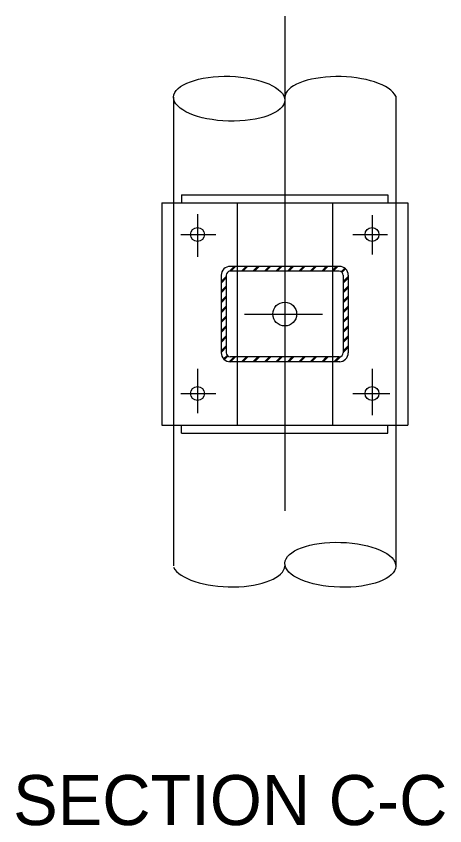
# Model space of a CAD drawing. Extents: x -666 to -576.4, y 698.3 to 770.9.
# Drawn here: x -578.691 to -576.441, y 724.136 to 728.382 of the extents above; entities that cross this region are included whole.
import ezdxf

# ---------------------------------------------------------------- set-up
doc = ezdxf.new("R2010")
doc.units = 0
doc.layers.add('tcd_NO-PLOT', color=7, linetype='Continuous')
doc.layers.add('tcd_SIGN-OVERHEAD', color=7, linetype='Continuous')

msp = doc.modelspace()

# ---------------------------------------------------------------- linework, layer by layer
at = {"layer": 'tcd_SIGN-OVERHEAD'}
for p, q in [((-577.2812, 728.3817), (-577.2812, 725.7872)), ((-577.8646, 727.9572), (-577.8646, 727.4033)), ((-576.6979, 727.962), (-576.6979, 727.4033)), ((-577.8229, 727.4449), (-577.8229, 727.4055)), ((-577.8229, 727.4449), (-576.7396, 727.4449)), ((-576.7396, 727.4449), (-576.7396, 727.4033)), ((-577.9271, 727.4033), (-576.6354, 727.4033)), ((-577.9271, 727.4033), (-577.9271, 726.2366)), ((-577.8646, 727.4033), (-577.8646, 726.2366)), ((-577.5312, 727.4033), (-577.5312, 726.2366)), ((-577.0312, 727.4033), (-577.0312, 726.2366)), ((-576.6979, 727.4033), (-576.6979, 726.2366)), ((-576.6354, 727.4033), (-576.6354, 726.2366)), ((-577.7396, 727.3442), (-577.7396, 727.1206)), ((-576.8229, 727.3381), (-576.8229, 727.1328)), ((-577.8262, 727.2366), (-577.6425, 727.2366)), ((-576.923, 727.2366), (-576.7423, 727.2366)), ((-577.5711, 727.0441), (-577.5451, 727.0701)), ((-576.9927, 727.0699), (-577.5698, 727.0699)), ((-576.9948, 727.0439), (-577.5677, 727.0439)), ((-577.5636, 727.0441), (-577.5375, 727.0701)), ((-577.5081, 727.0441), (-577.482, 727.0701)), ((-577.5005, 727.0441), (-577.4744, 727.0701)), ((-577.448, 727.0441), (-577.4219, 727.0701)), ((-577.4404, 727.0441), (-577.4143, 727.0701)), ((-577.3879, 727.0441), (-577.3618, 727.0701)), ((-577.3803, 727.0441), (-577.3542, 727.0701)), ((-577.3277, 727.0441), (-577.3017, 727.0701)), ((-577.3202, 727.0441), (-577.2941, 727.0701)), ((-577.2676, 727.0441), (-577.2416, 727.0701)), ((-577.2601, 727.0441), (-577.234, 727.0701)), ((-577.2075, 727.0441), (-577.1815, 727.0701)), ((-577.2, 727.0441), (-577.1739, 727.0701)), ((-577.1474, 727.0441), (-577.1214, 727.0701)), ((-577.1399, 727.0441), (-577.1138, 727.0701)), ((-577.0873, 727.0441), (-577.0613, 727.0701)), ((-577.0797, 727.0441), (-577.0537, 727.0701)), ((-577.0347, 727.0441), (-577.0086, 727.0701)), ((-577.0271, 727.0441), (-577.0011, 727.0701)), ((-576.9853, 727.0416), (-576.9664, 727.0604)), ((-576.9808, 727.0385), (-576.9624, 727.0569)), ((-577.6146, 727.0231), (-577.6146, 726.6168)), ((-577.6146, 726.9913), (-577.5885, 727.0173)), ((-577.614, 726.9843), (-577.5879, 727.0103)), ((-577.5885, 727.0231), (-577.5885, 726.6168)), ((-576.9739, 727.0231), (-576.9739, 726.6168)), ((-576.9739, 726.9913), (-576.9479, 727.0173)), ((-576.9733, 726.9843), (-576.9473, 727.0103)), ((-576.9479, 727.0231), (-576.9479, 726.6168)), ((-577.6146, 726.9393), (-577.5885, 726.9654)), ((-577.614, 726.9323), (-577.5879, 726.9584)), ((-576.9739, 726.9393), (-576.9479, 726.9654)), ((-576.9733, 726.9323), (-576.9473, 726.9584)), ((-577.6146, 726.8874), (-577.5885, 726.9134)), ((-577.614, 726.8804), (-577.5879, 726.9064)), ((-576.9739, 726.8874), (-576.9479, 726.9134)), ((-576.9733, 726.8804), (-576.9473, 726.9064)), ((-577.6146, 726.8354), (-577.5885, 726.8614)), ((-577.614, 726.8284), (-577.5879, 726.8545)), ((-576.9739, 726.8354), (-576.9479, 726.8614)), ((-576.9733, 726.8284), (-576.9473, 726.8545)), ((-577.6146, 726.7834), (-577.5885, 726.8095)), ((-577.614, 726.7765), (-577.5879, 726.8025)), ((-577.4925, 726.8199), (-577.0822, 726.8199)), ((-576.9739, 726.7834), (-576.9479, 726.8095)), ((-576.9733, 726.7765), (-576.9473, 726.8025)), ((-577.6146, 726.7315), (-577.5885, 726.7575)), ((-577.614, 726.7245), (-577.5879, 726.7505)), ((-576.9739, 726.7315), (-576.9479, 726.7575)), ((-576.9733, 726.7245), (-576.9473, 726.7505)), ((-577.6146, 726.6795), (-577.5885, 726.7056)), ((-576.9739, 726.6795), (-576.9479, 726.7056)), ((-577.614, 726.6725), (-577.5879, 726.6986)), ((-576.9733, 726.6725), (-576.9473, 726.6986)), ((-577.6146, 726.6276), (-577.5885, 726.6536)), ((-577.614, 726.6206), (-577.5879, 726.6466)), ((-576.9739, 726.6276), (-576.9479, 726.6536)), ((-576.9733, 726.6206), (-576.9473, 726.6466)), ((-577.602, 726.5848), (-577.5835, 726.6032)), ((-577.5981, 726.5811), (-577.5795, 726.5997)), ((-577.5731, 726.5697), (-577.547, 726.5958)), ((-576.9948, 726.596), (-577.5677, 726.596)), ((-577.5655, 726.5697), (-577.5394, 726.5958)), ((-577.5081, 726.5697), (-577.482, 726.5958)), ((-577.5005, 726.5697), (-577.4744, 726.5958)), ((-577.448, 726.5697), (-577.4219, 726.5958)), ((-577.4404, 726.5697), (-577.4143, 726.5958)), ((-577.3879, 726.5697), (-577.3618, 726.5958)), ((-577.3803, 726.5697), (-577.3542, 726.5958)), ((-577.3277, 726.5697), (-577.3017, 726.5958)), ((-577.3202, 726.5697), (-577.2941, 726.5958)), ((-577.2676, 726.5697), (-577.2416, 726.5958)), ((-577.2601, 726.5697), (-577.234, 726.5958)), ((-577.2075, 726.5697), (-577.1815, 726.5958)), ((-577.2, 726.5697), (-577.1739, 726.5958)), ((-577.1474, 726.5697), (-577.1214, 726.5958)), ((-577.1399, 726.5697), (-577.1138, 726.5958)), ((-577.0873, 726.5697), (-577.0613, 726.5958)), ((-577.0797, 726.5697), (-577.0537, 726.5958)), ((-577.0229, 726.5697), (-576.9969, 726.5958)), ((-577.0153, 726.5697), (-576.9893, 726.5958)), ((-576.9927, 726.5699), (-577.5698, 726.5699)), ((-577.7396, 726.5323), (-577.7396, 726.2994)), ((-576.8229, 726.5323), (-576.8229, 726.2902)), ((-577.8262, 726.4033), (-577.6425, 726.4033)), ((-576.923, 726.4033), (-576.7301, 726.4033)), ((-577.9271, 726.2366), (-576.6354, 726.2366)), ((-577.8646, 726.2366), (-577.8646, 725.4991)), ((-576.7396, 726.1949), (-576.7396, 726.2366)), ((-576.6979, 726.2366), (-576.6979, 725.4991)), ((-577.8229, 726.1949), (-577.8229, 726.2344)), ((-577.8229, 726.1949), (-576.7396, 726.1949))]:
    msp.add_line(p, q, dxfattribs=at)
for centre, radius in [((-577.7396, 727.2366), 0.0365), ((-576.8229, 727.2366), 0.0365), ((-577.2812, 726.8199), 0.0625), ((-577.7396, 726.4033), 0.0365), ((-576.8229, 726.4033), 0.0365)]:
    msp.add_circle(centre, radius, dxfattribs=at)
for centre, radius, start, end in [((-577.5677, 727.0231), 0.0469, 90, 180), ((-577.5677, 727.0231), 0.0208, 90, 180), ((-576.9948, 727.0231), 0.0469, 0, 90), ((-576.9948, 727.0231), 0.0208, 0, 90), ((-577.5677, 726.6168), 0.0469, 180, 270), ((-577.5677, 726.6168), 0.0208, 180, 270), ((-576.9948, 726.6168), 0.0208, 270, 0), ((-576.9948, 726.6168), 0.0469, 270, 0)]:
    msp.add_arc(centre, radius, start, end, dxfattribs=at)
for centre, major_axis in [((-577.573, 727.949), (0.2915, -0.0083)), ((-576.9894, 725.5051), (-0.2915, 0.0083))]:
    msp.add_ellipse(centre, major_axis=major_axis, ratio=0.403342, dxfattribs=at)
for centre, major_axis in [((-576.987, 727.9471), (0.2942, -0.0083)), ((-577.5754, 725.507), (-0.2942, 0.0083))]:
    msp.add_ellipse(centre, major_axis=major_axis, ratio=0.399623, start_param=0.19779, end_param=3.141593, dxfattribs=at)

# ---------------------------------------------------------------- texts
at = {"layer": 'tcd_NO-PLOT'}
msp.add_text('SECTION C-C', height=0.262295, dxfattribs=at).set_placement((-578.7072, 724.1402))

doc.saveas('drawing.dxf')
